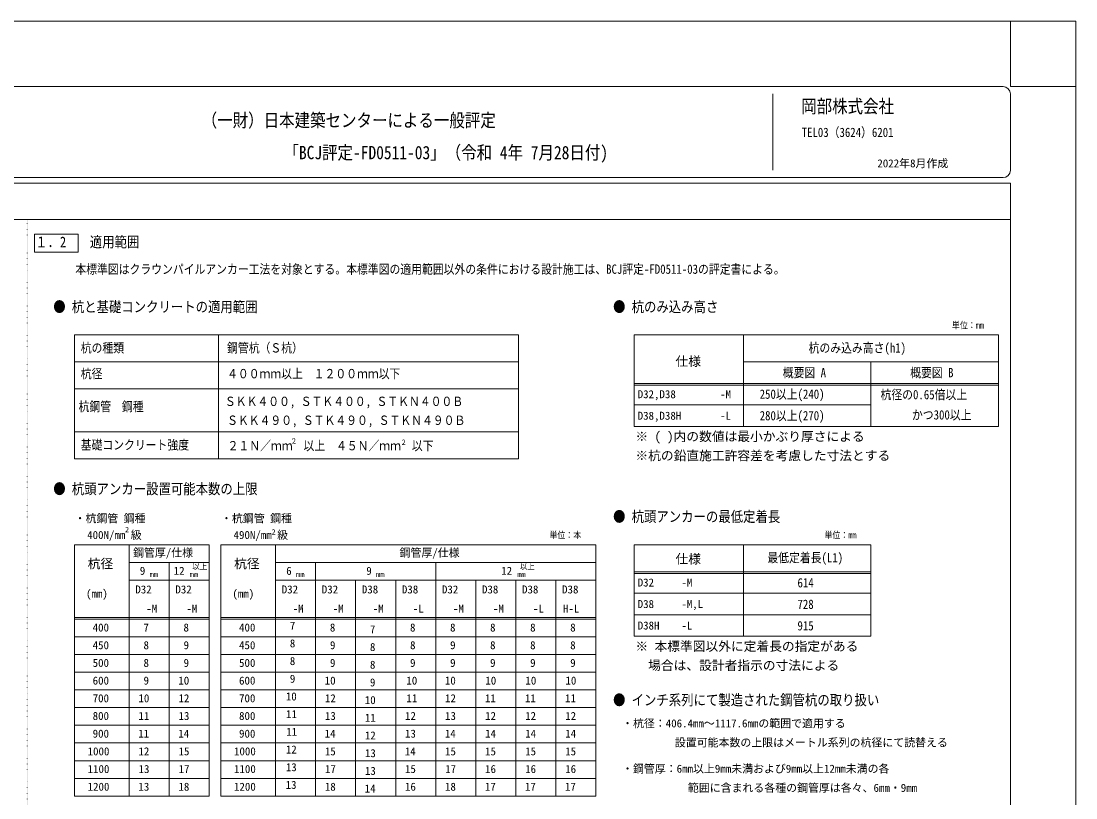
# Model space of a CAD drawing. Units: millimetres, scale not verified. Extents: x -29700 to 29700, y -21000 to 21000.
# Drawn here: x 730 to 29700, y -343 to 21000 of the extents above; entities that cross this region are included whole.
import ezdxf
from ezdxf.enums import TextEntityAlignment as Align

# ---------------------------------------------------------------- set-up
doc = ezdxf.new("R2010")
doc.units = ezdxf.units.MM
doc.header["$LTSCALE"] = 100
doc.linetypes.add('USER1', pattern=[0.26, 0.01, -0.25])
for name, color, linetype in [('0-0_0', 7, 'Continuous'), ('0-1_01_TITLE', 7, 'Continuous'), ('0-4_02_TEXT', 7, 'Continuous')]:
    doc.layers.add(name, color=color, linetype=linetype)
for name, color, linetype, lineweight in [('0-2_07_DOT', 4, 'USER1', 18), ('0-3_DEFPOINTS', 7, 'Continuous', 18), ('0-7_06_HYOU', 7, 'Continuous', 15), ('0-8_00_WAKU', 9, 'Continuous', 18), ('0-A_09_KAKOMI', 7, 'Continuous', 15)]:
    doc.layers.add(name, color=color, linetype=linetype, lineweight=lineweight)
doc.styles.add('ＭＳ ゴシック', font='')
doc.styles.get('ＭＳ ゴシック').set_extended_font_data('MS Gothic')

msp = doc.modelspace()

# ---------------------------------------------------------------- linework, layer by layer
at = {"layer": '0-2_07_DOT'}
msp.add_line((900, -1050), (900, 15550), dxfattribs=at)
at = {"layer": '0-3_DEFPOINTS'}
for p, q in [((-29700, 21000), (29700, 21000)), ((27900, 21000), (27900, 19200)), ((29700, 21000), (29700, -21000)), ((27900, 19200), (29700, 19200))]:
    msp.add_line(p, q, dxfattribs=at)
at = {"layer": '0-7_06_HYOU'}
for p, q in [((2196.8, 8974.3), (2196.8, 12375.8)), ((2196.8, 12375.8), (14391.8, 12375.8)), ((6155.2, 8974.3), (6155.2, 12375.8)), ((14391.8, 8974.3), (14391.8, 12375.8)), ((17572, 9862.4), (17572, 12375.8)), ((17572, 12375.8), (27572, 12375.8)), ((20572, 9862.4), (20572, 12375.8)), ((27572, 9862.4), (27572, 12375.8)), ((2196.8, 11635), (14391.8, 11635)), ((20572, 11635), (27572, 11635)), ((24072, 9862.4), (24072, 11635)), ((17572, 11044.1), (27572, 11044.1)), ((2196.8, 10894.1), (14391.8, 10894.1)), ((17572, 10994.1), (27572, 10994.1)), ((17572, 10453.3), (24072, 10453.3)), ((17572, 9862.4), (27572, 9862.4)), ((2196.8, 9715.2), (14391.8, 9715.2)), ((2196.8, 8974.3), (14391.8, 8974.3)), ((2196.8, 6611.6), (2196.8, -292.4)), ((2196.8, 6611.6), (5896.8, 6611.6)), ((3696.8, 6611.6), (3696.8, -292.4)), ((5896.8, 6611.6), (5896.8, -292.4)), ((6217.4, 6611.6), (16517.4, 6611.6)), ((6217.4, 6611.6), (6217.4, -292.4)), ((7717.4, 6611.6), (7717.4, -292.4)), ((16517.4, 6611.6), (16517.4, -292.4)), ((17572, 4098.1), (17572, 6611.6)), ((17572, 6611.6), (24072, 6611.6)), ((20572, 4098.1), (20572, 6611.6)), ((24072, 4098.1), (24072, 6611.6)), ((3696.8, 6125.6), (5896.8, 6125.6)), ((4796.8, 6125.6), (4796.8, -292.4)), ((7717.4, 6125.6), (16517.4, 6125.6)), ((8817.4, 6125.6), (8817.4, -292.4)), ((12117.4, 6125.6), (12117.4, -292.4)), ((17572, 5870.7), (24072, 5870.7)), ((17572, 5820.7), (24072, 5820.7)), ((3696.8, 5639.6), (5896.8, 5639.6)), ((7717.4, 5639.6), (16517.4, 5639.6)), ((9917.4, 5639.6), (9917.4, -292.4)), ((11017.4, 5639.6), (11017.4, -292.4)), ((13217.4, 5639.6), (13217.4, -292.4)), ((14317.4, 5639.6), (14317.4, -292.4)), ((15417.4, 5639.6), (15417.4, -292.4)), ((17572, 5279.9), (24072, 5279.9)), ((17572, 4689), (24072, 4689)), ((2196.8, 4617.6), (5896.8, 4617.6)), ((2196.8, 4567.6), (5896.8, 4567.6)), ((6217.4, 4617.6), (16517.4, 4617.6)), ((6217.4, 4567.6), (16517.4, 4567.6)), ((2196.8, 4081.6), (5896.8, 4081.6)), ((6217.4, 4081.6), (16517.4, 4081.6)), ((17572, 4098.1), (24072, 4098.1)), ((2196.8, 3595.6), (5896.8, 3595.6)), ((6217.4, 3595.6), (16517.4, 3595.6)), ((2196.8, 3109.6), (5896.8, 3109.6)), ((6217.4, 3109.6), (16517.4, 3109.6)), ((2196.8, 2623.6), (5896.8, 2623.6)), ((6217.4, 2623.6), (16517.4, 2623.6)), ((2196.8, 2137.6), (5896.8, 2137.6)), ((6217.4, 2137.6), (16517.4, 2137.6)), ((2196.8, 1651.6), (5896.8, 1651.6)), ((6217.4, 1651.6), (16517.4, 1651.6)), ((2196.8, 1165.6), (5896.8, 1165.6)), ((6217.4, 1165.6), (16517.4, 1165.6)), ((2196.8, 679.6), (5896.8, 679.6)), ((6217.4, 679.6), (16517.4, 679.6)), ((2196.8, 193.6), (5896.8, 193.6)), ((6217.4, 193.6), (16517.4, 193.6)), ((2196.8, -292.4), (5896.8, -292.4)), ((6217.4, -292.4), (16517.4, -292.4))]:
    msp.add_line(p, q, dxfattribs=at)
at = {"layer": '0-8_00_WAKU'}
for p, q in [((-27700, 19200), (27700, 19200)), ((21379.3, 16900), (21379.3, 19000)), ((27900, 16900), (27900, 19000)), ((-27900, 16550), (27900, 16550)), ((-27700, 16700), (27700, 16700)), ((27900, -16700), (27900, 16550)), ((-27900, 15550), (27900, 15550))]:
    msp.add_line(p, q, dxfattribs=at)
for centre, start, end in [((27700, 19000), 0, 90), ((27700, 16900), 270, 0)]:
    msp.add_arc(centre, 200, start, end, dxfattribs=at)
at = {"layer": '0-A_09_KAKOMI'}
for p, q in [((2300, 14648.8), (2300, 15148.8)), ((2300, 14648.8), (1100, 14648.8)), ((2300, 14648.7), (1100, 14648.7))]:
    msp.add_line(p, q, dxfattribs=at)
for points in [[(2300, 15148.8), (1100, 15148.8), (1100, 14648.8)], [(2300, 15148.7), (1100, 15148.7), (1100, 14648.7)]]:
    msp.add_lwpolyline(points, dxfattribs=at)

# ---------------------------------------------------------------- texts
at = {"layer": '0-0_0', "style": 'ＭＳ ゴシック'}
for s, p in [('※ ( )内の数値は最小かぶり厚さによる', (17601.6, 9382.7)), ('※杭の鉛直施工許容差を考慮した寸法とする', (17601.6, 8857.7)), ('※ 本標準図以外に定着長の指定がある', (17601.6, 3618.4)), ('\u3000場合は、設計者指示の寸法による', (17601.6, 3093.4))]:
    msp.add_text(s, height=256.6, dxfattribs=at).set_placement(p, align=Align.BOTTOM_LEFT)
at = {"layer": '0-1_01_TITLE', "style": 'ＭＳ ゴシック', "width": 0.85}
for s, height, p in [('岡部株式会社', 366.6, (22154.7, 18365.6)), ('（一財）日本建築センターによる一般評定', 366.6, (5691, 17981.2)), ('TEL03（3624）6201', 256.6, (22167.2, 17738.1)), ('「BCJ評定-FD0511-03」（令和 4年 7月28日付)', 366.6, (7935.4, 17094.4))]:
    msp.add_text(s, height=height, dxfattribs=at).set_placement(p, align=Align.BOTTOM_LEFT)
at = {"layer": '0-1_01_TITLE', "style": 'ＭＳ ゴシック'}
msp.add_text('2022年8月作成', height=219.9, dxfattribs=at).set_placement((24246.8, 16915.4), align=Align.BOTTOM_LEFT)
at = {"layer": '0-4_02_TEXT', "style": 'ＭＳ ゴシック', "width": 0.85}
for s, height, p in [('１．2', 293.3, (1117.3, 14697.4)), ('適用範囲', 293.3, (2617.3, 14697.4)), ('本標準図はクラウンパイルアンカー工法を対象とする。本標準図の適用範囲以外の条件における設計施工は、BCJ評定-FD0511-03の評定書による。', 256.6, (2219.9, 13979.3)), ('● 杭と基礎コンクリートの適用範囲', 293.3, (1613.4, 12916.1)), ('● 杭のみ込み高さ', 293.3, (16988.5, 12916.1)), ('単位：mm', 183.3, (26295.3, 12496.4)), ('杭の種類', 256.6, (2367.5, 11817.1)), ('鋼管杭（Ｓ杭）', 256.6, (6386.2, 11817.1)), ('杭のみ込み高さ(h1)', 256.6, (22358.6, 11817.1)), ('杭径', 256.6, (2367.5, 11108)), ('４００ｍｍ以上\u3000１２００ｍｍ以下', 256.6, (6386.2, 11108.6)), ('概要図 A', 256.6, (21648.2, 11136)), ('概要図 B', 256.6, (25148.2, 11136)), ('250以上(240)', 256.6, (21014.8, 10545.2)), ('杭径の0.65倍以上', 256.6, (24333.9, 10532.5)), ('杭鋼管\u3000鋼種', 256.6, (2308.2, 10204.9)), ('ＳＫＫ４００, ＳＴＫ４００, ＳＴＫＮ４００Ｂ', 256.6, (6326.9, 10347.5)), ('ＳＫＫ４９０, ＳＴＫ４９０, ＳＴＫＮ４９０Ｂ', 256.6, (6386.2, 9828.3)), ('280以上(270)', 256.6, (21014.8, 9954.3)), ('かつ300以上', 256.6, (25197.4, 9976.1)), ('基礎コンクリート強度', 256.6, (2367.5, 9152)), ('２１Ｎ／ｍｍ\u3000以上\u3000４５Ｎ／ｍｍ\u3000以下', 256.6, (6402.7, 9129.4)), ('２', 146.6, (8133, 9343.4)), ('２', 146.6, (11147.7, 9307.7)), ('● 杭頭アンカー設置可能本数の上限', 293.3, (1613.4, 7913.8)), ('● 杭頭アンカーの最低定着長', 293.3, (16988.5, 7151.8)), ('単位：本', 183.3, (15240.7, 6732.2)), ('単位：mm', 183.3, (22795.3, 6732.2)), ('最低定着長(L1)', 256.6, (21225.2, 6052.8)), ('614', 256.6, (22053.1, 5363.5)), ('728', 256.6, (22053.1, 4772.6)), ('915', 256.6, (22053.1, 4181.7)), ('● インチ系列にて製造された鋼管杭の取り扱い', 293.3, (16988.5, 2112.6))]:
    msp.add_text(s, height=height, dxfattribs=at).set_placement(p, align=Align.BOTTOM_LEFT)
at = {"layer": '0-4_02_TEXT', "style": 'ＭＳ ゴシック'}
for s, height, p in [('仕様', 256.6, (18703.1, 11447.8)), ('D32,D38', 219.9, (17664.5, 10572.4)), ('-M', 219.9, (19927, 10572.4)), ('D38,D38H', 219.9, (17664.5, 9981.6)), ('-L', 219.9, (19927, 9981.6)), ('・杭鋼管 鋼種', 219.9, (2198.5, 7160.7)), ('・杭鋼管 鋼種', 219.9, (6219, 7160.7)), ('400N/mm 級', 219.9, (2544.9, 6705.1)), ('2', 146.6, (3583.3, 6912.5)), ('490N/mm 級', 219.9, (6565.4, 6705.1)), ('2', 146.6, (7607.3, 6846.5)), ('鋼管厚/仕様', 219.9, (3804.3, 6219.4)), ('鋼管厚/仕様', 219.9, (11124.8, 6219.4)), ('仕様', 256.6, (18703.1, 6019)), ('杭径', 256.6, (2559.5, 5887.5)), ('以上', 146.6, (5432, 5893)), ('杭径', 256.6, (6580.1, 5887.5)), ('以上', 146.6, (14427.9, 5893)), ('9', 219.9, (3990.6, 5720.6)), ('mm', 146.6, (4260.7, 5679.2)), ('12', 219.9, (4920.2, 5720.6)), ('mm', 146.6, (5360.7, 5679.2)), ('6', 219.9, (8011.1, 5720.6)), ('mm', 146.6, (8281.3, 5679.2)), ('9', 219.9, (10211.1, 5720.6)), ('mm', 146.6, (10481.3, 5679.2)), ('12', 219.9, (13916, 5720.6)), ('mm', 146.6, (14356.6, 5679.2)), ('D32', 219.9, (17664.5, 5399)), ('-M', 219.9, (18864.5, 5399)), ('(mm)', 219.9, (2513.1, 5091.9)), ('D32', 219.9, (3867.8, 5208.7)), ('D32', 219.9, (4967.8, 5208.7)), ('(mm)', 219.9, (6533.6, 5091.9)), ('D32', 219.9, (7888.4, 5208.7)), ('D32', 219.9, (8988.4, 5208.7)), ('D38', 219.9, (10088.4, 5208.7)), ('D38', 219.9, (11188.4, 5208.7)), ('D32', 219.9, (12288.4, 5208.7)), ('D38', 219.9, (13388.4, 5208.7)), ('D38', 219.9, (14488.4, 5208.7)), ('D38', 219.9, (15588.4, 5208.7)), ('-M', 219.9, (4168.5, 4684.2)), ('-M', 219.9, (5268.5, 4684.2)), ('-M', 219.9, (8189.1, 4684.2)), ('-M', 219.9, (9289.1, 4684.2)), ('-M', 219.9, (10389.1, 4684.2)), ('-L', 219.9, (11489.1, 4684.2)), ('-M', 219.9, (12589.1, 4684.2)), ('-M', 219.9, (13689.1, 4684.2)), ('-L', 219.9, (14789.1, 4684.2)), ('H-L', 219.9, (15612.8, 4684.2)), ('D38', 219.9, (17664.5, 4808.1)), ('-M,L', 219.9, (18864.5, 4808.1)), ('400', 219.9, (2695.3, 4162.6)), ('7', 219.9, (4090.3, 4162.6)), ('8', 219.9, (5190.3, 4162.6)), ('400', 219.9, (6715.8, 4162.6)), ('7', 219.9, (8110.8, 4212.6)), ('8', 219.9, (9210.8, 4162.6)), ('7', 219.9, (10310.8, 4112.6)), ('8', 219.9, (11410.8, 4162.6)), ('8', 219.9, (12510.8, 4162.6)), ('8', 219.9, (13610.8, 4162.6)), ('8', 219.9, (14710.8, 4162.6)), ('8', 219.9, (15810.8, 4162.6)), ('D38H', 219.9, (17664.5, 4217.3)), ('-L', 219.9, (18864.5, 4217.3)), ('450', 219.9, (2695.3, 3676.6)), ('8', 219.9, (4092.4, 3676.6)), ('9', 219.9, (5192.4, 3676.6)), ('450', 219.9, (6715.8, 3676.6)), ('8', 219.9, (8110.8, 3726.6)), ('9', 219.9, (9213, 3676.6)), ('8', 219.9, (10310.8, 3626.6)), ('8', 219.9, (11413, 3676.6)), ('9', 219.9, (12513, 3676.6)), ('8', 219.9, (13610.8, 3676.6)), ('8', 219.9, (14710.8, 3676.6)), ('8', 219.9, (15810.8, 3676.6)), ('8', 219.9, (8110.8, 3240.6)), ('500', 219.9, (2695.3, 3190.6)), ('8', 219.9, (4092.4, 3190.6)), ('9', 219.9, (5192.4, 3190.6)), ('500', 219.9, (6715.8, 3190.6)), ('9', 219.9, (9213, 3190.6)), ('8', 219.9, (10310.8, 3140.6)), ('9', 219.9, (11413, 3190.6)), ('9', 219.9, (12513, 3190.6)), ('9', 219.9, (13610.8, 3190.6)), ('9', 219.9, (14710.8, 3190.6)), ('9', 219.9, (15810.8, 3190.6)), ('600', 219.9, (2695.3, 2704.6)), ('9', 219.9, (4092.4, 2704.6)), ('10', 219.9, (5048.5, 2704.6)), ('600', 219.9, (6715.8, 2704.6)), ('9', 219.9, (8110.8, 2754.6)), ('10', 219.9, (9069, 2704.6)), ('9', 219.9, (10310.8, 2654.6)), ('10', 219.9, (11311.2, 2704.6)), ('10', 219.9, (12369, 2704.6)), ('10', 219.9, (13480.5, 2704.6)), ('10', 219.9, (14580.5, 2704.6)), ('10', 219.9, (15680.5, 2704.6)), ('700', 219.9, (2695.3, 2218.6)), ('10', 219.9, (3952.8, 2218.6)), ('12', 219.9, (5052.8, 2218.6)), ('700', 219.9, (6715.8, 2218.6)), ('10', 219.9, (8000.7, 2268.6)), ('12', 219.9, (9073.4, 2218.6)), ('10', 219.9, (10169, 2168.6)), ('11', 219.9, (11311.2, 2218.6)), ('12', 219.9, (12373.4, 2218.6)), ('11', 219.9, (13469, 2218.6)), ('11', 219.9, (14569, 2218.6)), ('11', 219.9, (15669, 2218.6)), ('11', 219.9, (8006.9, 1782.6)), ('800', 219.9, (2695.3, 1732.6)), ('11', 219.9, (3952.8, 1732.6)), ('13', 219.9, (5052.8, 1732.6)), ('800', 219.9, (6715.8, 1732.6)), ('13', 219.9, (9073.4, 1732.6)), ('11', 219.9, (10170.6, 1682.6)), ('12', 219.9, (11273.4, 1732.6)), ('13', 219.9, (12373.4, 1732.6)), ('12', 219.9, (13474, 1732.6)), ('12', 219.9, (14574, 1732.6)), ('12', 219.9, (15674, 1732.6)), ('・杭径：406.4mm～1117.6mmの範囲で適用する', 219.9, (17235.3, 1528.6)), ('900', 219.9, (2695.3, 1246.6)), ('11', 219.9, (3947.4, 1246.6)), ('14', 219.9, (5047.4, 1246.6)), ('900', 219.9, (6715.8, 1246.6)), ('11', 219.9, (8012.4, 1296.6)), ('14', 219.9, (9067.9, 1246.6)), ('12', 219.9, (10170.6, 1196.6)), ('13', 219.9, (11273.4, 1246.6)), ('14', 219.9, (12367.9, 1246.6)), ('14', 219.9, (13474, 1246.6)), ('14', 219.9, (14574, 1246.6)), ('14', 219.9, (15674, 1246.6)), ('設置可能本数の上限はメートル系列の杭径にて読替える', 219.9, (18685.2, 1002.5)), ('1000', 219.9, (2556.7, 760.6)), ('12', 219.9, (3952.8, 760.6)), ('15', 219.9, (5052.8, 760.6)), ('1000', 219.9, (6577.2, 760.6)), ('12', 219.9, (8000.5, 810.6)), ('15', 219.9, (9073.4, 760.6)), ('13', 219.9, (10173.4, 710.6)), ('14', 219.9, (11267.9, 760.6)), ('15', 219.9, (12373.4, 760.6)), ('15', 219.9, (13473.4, 760.6)), ('15', 219.9, (14573.4, 760.6)), ('15', 219.9, (15673.4, 760.6)), ('13', 219.9, (8000.5, 324.6)), ('・鋼管厚：6mm以上9mm未満および9mm以上12mm未満の各', 219.9, (17235.3, 283.4)), ('1100', 219.9, (2556.7, 274.6)), ('13', 219.9, (3956.1, 274.6)), ('17', 219.9, (5056.1, 274.6)), ('1100', 219.9, (6577.2, 274.6)), ('17', 219.9, (9076.6, 274.6)), ('13', 219.9, (10173.4, 224.6)), ('15', 219.9, (11273.4, 274.6)), ('17', 219.9, (12376.6, 274.6)), ('16', 219.9, (13473.4, 274.6)), ('16', 219.9, (14573.4, 274.6)), ('16', 219.9, (15673.4, 274.6)), ('1200', 219.9, (2556.7, -211.4)), ('13', 219.9, (3951.7, -211.4)), ('18', 219.9, (5051.7, -211.4)), ('1200', 219.9, (6577.2, -211.4)), ('13', 219.9, (7995.1, -161.4)), ('18', 219.9, (9072.3, -211.4)), ('14', 219.9, (10167.9, -261.4)), ('16', 219.9, (11273.4, -211.4)), ('18', 219.9, (12372.3, -211.4)), ('17', 219.9, (13467.9, -211.4)), ('17', 219.9, (14567.9, -211.4)), ('17', 219.9, (15667.9, -211.4)), ('範囲に含まれる各種の鋼管厚は各々、6mm・9mm', 219.9, (19042.4, -242.7))]:
    msp.add_text(s, height=height, dxfattribs=at).set_placement(p, align=Align.BOTTOM_LEFT)

doc.saveas('drawing.dxf')
